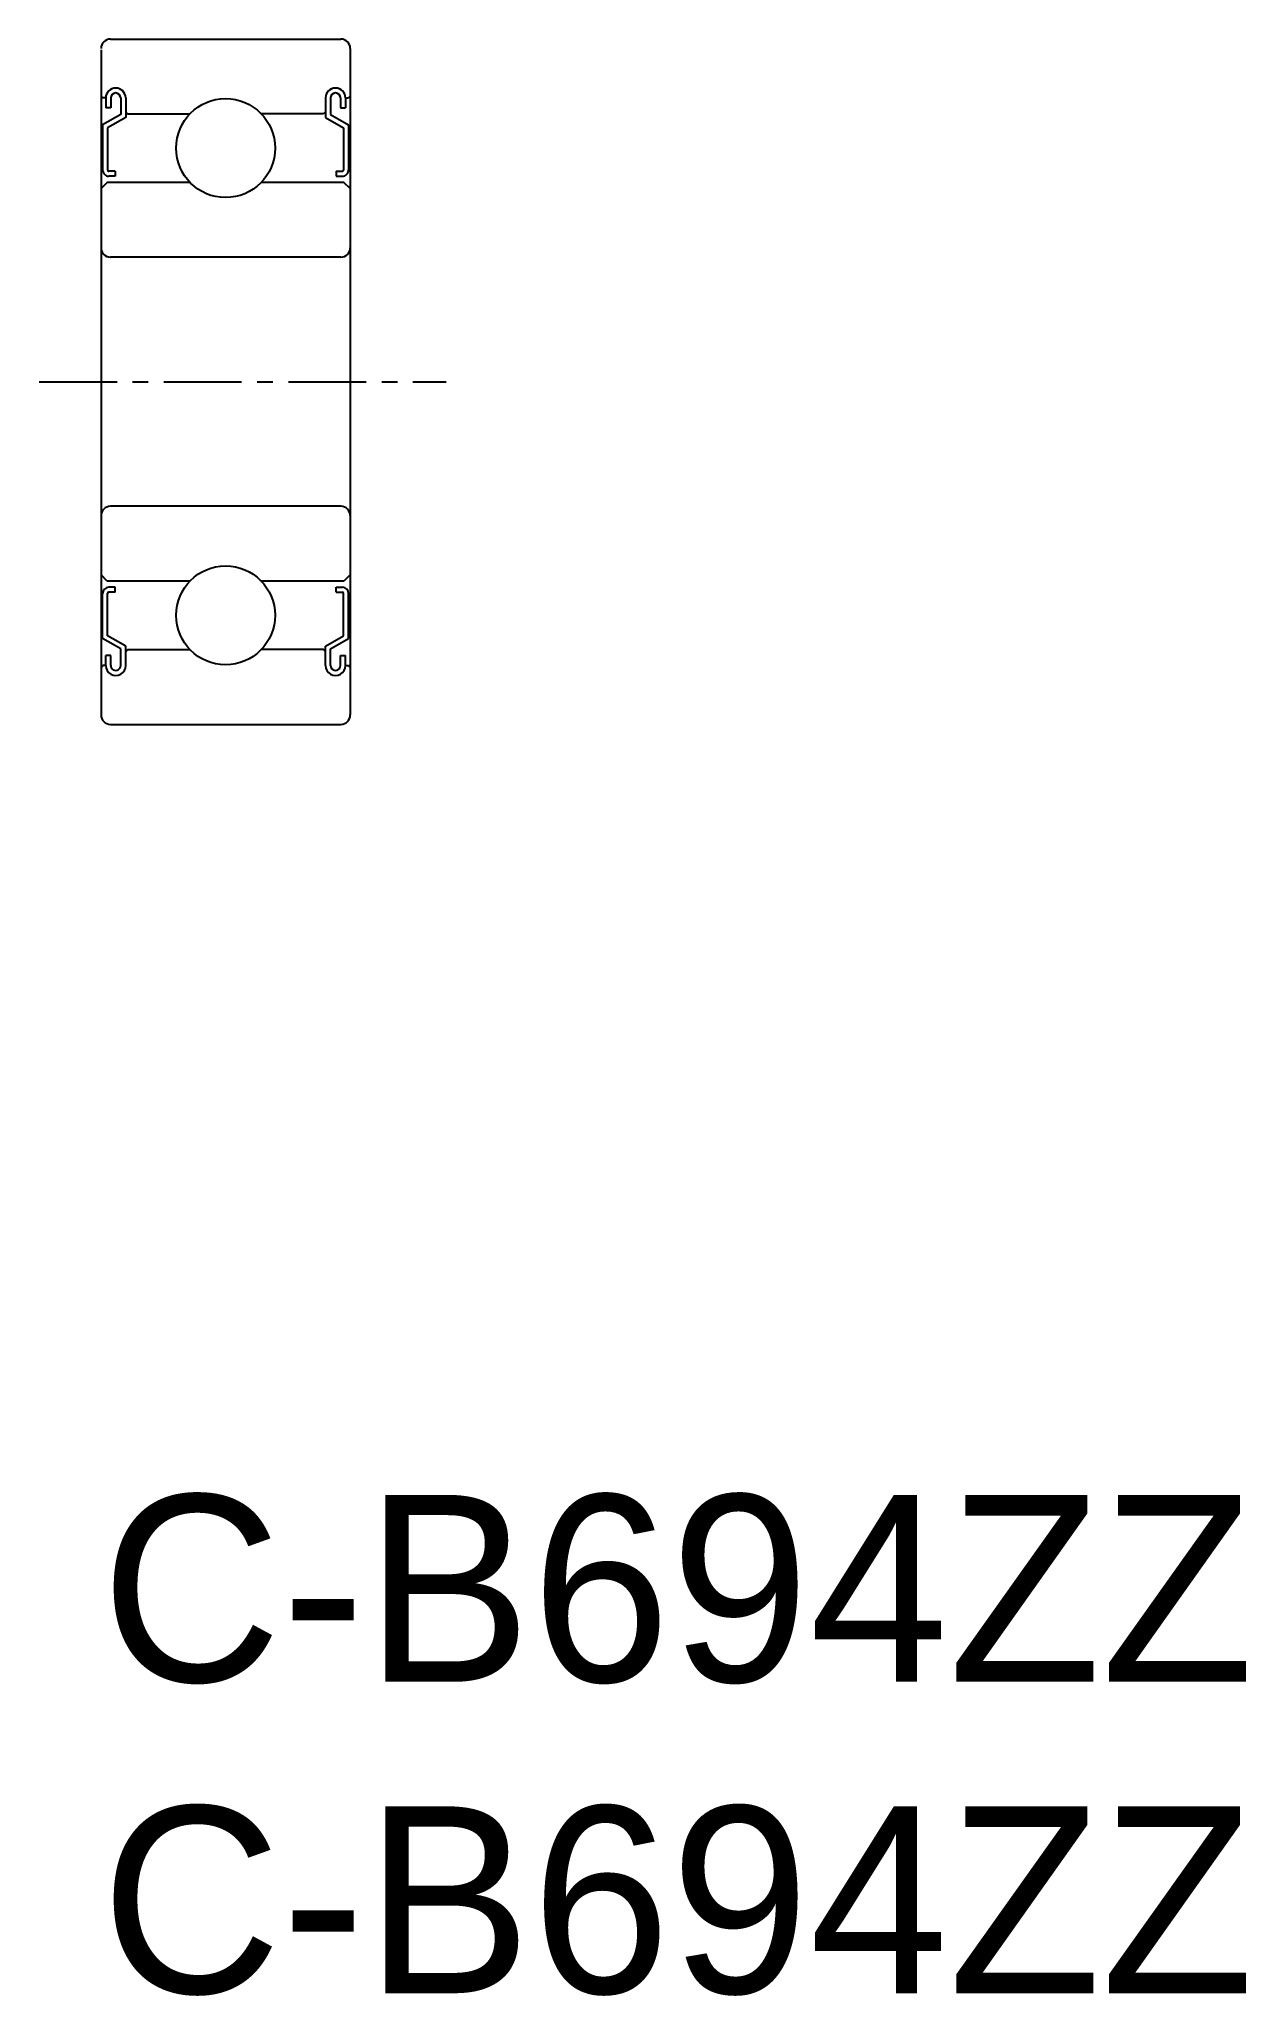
# Model space of a CAD drawing. Extents: x -1 to 18.4, y -8 to 23.4.
import ezdxf

# ---------------------------------------------------------------- set-up
doc = ezdxf.new("R2010")
doc.units = 0
doc.linetypes.add('CENTER', pattern=[2, 1.25, -0.25, 0.25, -0.25])
doc.layers.get('0').update_dxf_attribs({"linetype": 'CONTINUOUS'})
doc.layers.add('CENTER', color=1, linetype='CENTER')

msp = doc.modelspace()

# ---------------------------------------------------------------- linework, layer by layer
at = {"color": 7, "linetype": 'CONTINUOUS'}
for p, q in [((0.15, 23.369), (3.85, 23.369)), ((0, 23.199), (0, 12.519)), ((4, 23.219), (4, 12.519)), ((0, 22.454), (0.03, 22.424)), ((0.076, 22.424), (0.03, 22.424)), ((0.076, 22.424), (0.076, 22.264)), ((0.156, 22.424), (0.156, 22.264)), ((0.316, 22.424), (0.316, 22.159)), ((0.396, 22.424), (0.396, 22.112)), ((3.604, 22.424), (3.604, 22.112)), ((3.684, 22.424), (3.684, 22.159)), ((3.844, 22.424), (3.844, 22.264)), ((3.924, 22.424), (3.924, 22.264)), ((3.924, 22.424), (3.97, 22.424)), ((4, 22.454), (3.97, 22.424)), ((0.316, 22.159), (0.026, 21.991)), ((0.026, 21.991), (0.026, 21.269)), ((0.156, 22.264), (0.076, 22.264)), ((0.396, 22.112), (0.106, 21.945)), ((0.396, 22.199), (0.426, 22.169)), ((0.426, 22.169), (1.428, 22.169)), ((3.574, 22.169), (2.572, 22.169)), ((3.604, 22.199), (3.574, 22.169)), ((3.604, 22.112), (3.894, 21.945)), ((3.684, 22.159), (3.974, 21.991)), ((3.844, 22.264), (3.924, 22.264)), ((3.974, 21.991), (3.974, 21.269)), ((0.106, 21.945), (0.106, 21.269)), ((3.894, 21.945), (3.894, 21.269)), ((0.1, 21.069), (0, 20.969)), ((1.428, 21.069), (0.1, 21.069)), ((0.226, 21.249), (0.126, 21.249)), ((0.226, 21.169), (0.126, 21.169)), ((0.226, 21.249), (0.226, 21.169)), ((3.9, 21.069), (2.572, 21.069)), ((3.774, 21.249), (3.874, 21.249)), ((3.774, 21.249), (3.774, 21.169)), ((3.774, 21.169), (3.874, 21.169)), ((4, 20.969), (3.9, 21.069)), ((3.85, 19.869), (0.15, 19.869)), ((3.85, 15.869), (0.15, 15.869)), ((0.1, 14.669), (0, 14.769)), ((4, 14.769), (3.9, 14.669)), ((0.026, 13.746), (0.026, 14.469)), ((1.428, 14.669), (0.1, 14.669)), ((0.106, 13.792), (0.106, 14.469)), ((0.226, 14.569), (0.126, 14.569)), ((0.226, 14.489), (0.126, 14.489)), ((0.226, 14.489), (0.226, 14.569)), ((3.9, 14.669), (2.572, 14.669)), ((3.774, 14.569), (3.874, 14.569)), ((3.774, 14.489), (3.774, 14.569)), ((3.774, 14.489), (3.874, 14.489)), ((3.894, 13.792), (3.894, 14.469)), ((3.974, 13.746), (3.974, 14.469)), ((0.316, 13.579), (0.026, 13.746)), ((0.396, 13.625), (0.106, 13.792)), ((0.316, 13.314), (0.316, 13.579)), ((0.396, 13.314), (0.396, 13.625)), ((0.396, 13.539), (0.426, 13.569)), ((0.426, 13.569), (1.428, 13.569)), ((3.574, 13.569), (2.572, 13.569)), ((3.604, 13.539), (3.574, 13.569)), ((3.604, 13.625), (3.894, 13.792)), ((3.604, 13.314), (3.604, 13.625)), ((3.684, 13.579), (3.974, 13.746)), ((3.684, 13.314), (3.684, 13.579)), ((0, 13.284), (0.03, 13.314)), ((0.076, 13.314), (0.03, 13.314)), ((0.076, 13.314), (0.076, 13.474)), ((0.156, 13.474), (0.076, 13.474)), ((0.156, 13.314), (0.156, 13.474)), ((3.844, 13.474), (3.924, 13.474)), ((3.844, 13.314), (3.844, 13.474)), ((3.924, 13.314), (3.924, 13.474)), ((3.924, 13.314), (3.97, 13.314)), ((4, 13.284), (3.97, 13.314)), ((0.15, 12.369), (3.85, 12.369))]:
    msp.add_line(p, q, dxfattribs=at)
for centre in [(2, 21.619), (2, 14.119)]:
    msp.add_circle(centre, 0.794, dxfattribs=at)
for centre, radius, start, end in [((0.15, 23.219), 0.15, 90, 180), ((3.85, 23.219), 0.15, 360, 90), ((0.236, 22.424), 0.16, 0, 179.9999), ((0.236, 22.424), 0.08, 0, 179.9999), ((3.764, 22.424), 0.16, 0, 179.9999), ((3.764, 22.424), 0.08, 0, 179.9999), ((0.126, 21.269), 0.1, 179.9999, 270.0005), ((0.126, 21.269), 0.02, 179.9999, 270.0027), ((3.874, 21.269), 0.1, 269.9998, 0), ((3.874, 21.269), 0.02, 269.9998, 0), ((0.15, 20.019), 0.15, 180, 270), ((3.85, 20.019), 0.15, 270, 360), ((0.15, 15.719), 0.15, 90, 180), ((3.85, 15.719), 0.15, 360, 90), ((0.126, 14.469), 0.1, 90, 179.9999), ((0.126, 14.469), 0.02, 90, 179.9999), ((3.874, 14.469), 0.1, 0, 90), ((3.874, 14.469), 0.02, 0, 90), ((0.236, 13.314), 0.16, 179.9999, 0), ((0.236, 13.314), 0.08, 179.9999, 0), ((3.764, 13.314), 0.16, 179.9996, 0), ((3.764, 13.314), 0.08, 179.9993, 0), ((0.15, 12.519), 0.15, 180, 270), ((3.85, 12.519), 0.15, 270, 360)]:
    msp.add_arc(centre, radius, start, end, dxfattribs=at)
at = {"layer": 'CENTER', "color": 1, "linetype": 'CENTER'}
msp.add_line((-0.993, 17.869), (5.539, 17.869), dxfattribs=at)

# ---------------------------------------------------------------- texts
at = {"color": 7, "linetype": 'CONTINUOUS'}
for p in [(0, -3), (0, -8)]:
    msp.add_text('C-B694ZZ', height=3, dxfattribs=at).set_placement(p)

doc.saveas('drawing.dxf')
